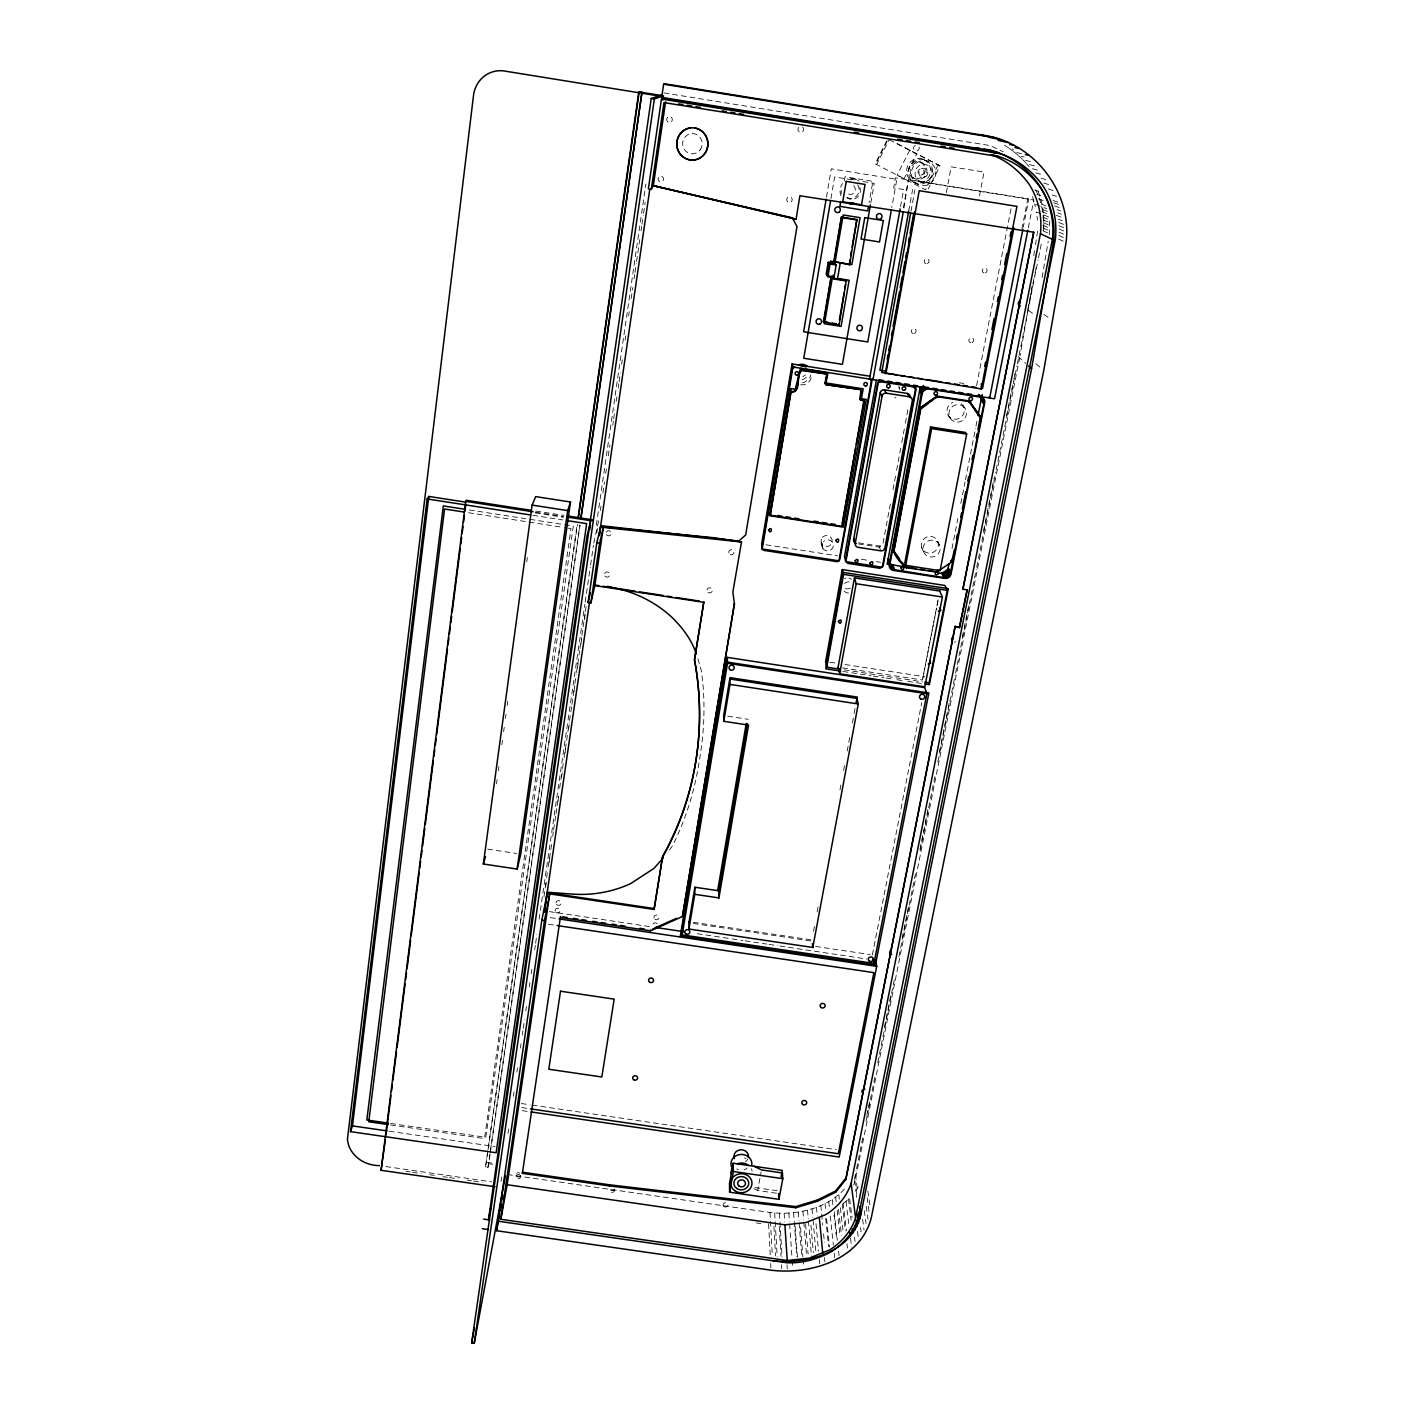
<?xml version="1.0" encoding="UTF-8"?>
<svg xmlns="http://www.w3.org/2000/svg" width="1414" height="1414" viewBox="0 0 1414 1414"><rect width="100%" height="100%" fill="white"/><g stroke="black" fill="none" stroke-linecap="round" stroke-linejoin="round"><path stroke-width="0.75" stroke-dasharray="5 3.75" d="M1037.54 231.136L1035.172 246.937M1049.294 234.795L1049.488 218.64M496.526 783.869L497.127 779.503M498.311 770.807L498.895 766.459M501.864 744.683L502.447 740.335M503.631 731.639L504.232 727.273M505.417 718.577L506.018 714.229M507.202 705.515L507.785 701.167M526.768 561.888L527.351 557.54M490.004 1154.955L488.007 1167.31L485.55 1166.939L577.124 524.559M485.55 1166.939L577.478 524.382M488.007 1167.31L579.828 524.983M490.304 1152.764L580.04 525.248M501.016 1181.485L501.652 1177.12M508.015 1133.392L508.651 1129.026M513.406 1096.221L514.042 1091.855M516.905 1072.183L517.542 1067.8M520.405 1048.128L521.041 1043.762M522.296 1035.013L522.933 1030.629M523.251 1028.455L524.523 1019.706M525.796 1010.957L526.432 1006.591M529.296 986.901L529.932 982.536M531.204 973.786L531.841 969.421M534.686 949.748L535.323 945.365M535.641 943.173L536.913 934.442M539.141 919.135L584.866 604.291M585.184 602.117L590.274 567.138M590.592 564.946L593.456 545.274M593.774 543.082L598.67 520.776M596.319 525.177L645.88 184.014M543.983 896.688L546.317 879.879M546.635 877.705L547.907 868.974M548.225 866.782L551.619 844.246M552.662 836.222L553.298 831.856M553.616 829.682L555.737 815.825M556.056 813.633L556.798 807.854M557.116 805.662L558.601 796.153M559.644 788.199L562.189 770.736M562.507 768.562L563.779 759.831M564.098 757.639L569.188 722.713M569.506 720.521L571.645 706.54M571.963 704.366L574.579 685.596M574.897 683.422L576.17 674.69M576.488 672.498L579.669 650.67M579.97 648.496L581.561 637.573M581.879 635.399L585.06 613.57M585.378 611.378L586.333 604.838M596.814 532.795L597.45 528.429M545.645 886.348L546.281 881.983M549.145 862.328L549.781 857.944M558.053 801.137L558.689 796.771M561.535 777.099L562.171 772.733M565.034 753.061L565.671 748.695M568.534 729.041L569.17 724.657M573.943 691.888L574.579 687.522M577.442 667.85L578.079 663.484M580.942 643.812L581.578 639.446M584.442 619.774L585.078 615.408M600.331 510.525L600.968 506.159M602.877 493.044L604.467 482.121M605.74 473.39L606.376 469.024M608.285 455.909L609.876 444.986M612.739 425.314L613.376 420.948M613.694 418.756L614.966 410.025M616.239 401.276L616.875 396.91M618.148 388.161L618.784 383.795M619.102 381.621L620.375 372.872M621.647 364.14L622.284 359.757M625.147 340.102L625.783 335.737M628.629 316.064L629.265 311.699M631.174 298.584L632.765 287.661M634.038 278.912L634.674 274.546M634.992 272.354L636.265 263.623M636.583 261.431L639.764 239.585M641.037 230.853L641.673 226.47M641.991 224.296L643.264 215.547M643.582 213.373L645.173 202.449M1033.74 255.651L1034.818 249.111M1031 293.052L1020.042 355.798M1031.354 290.913L1032.414 284.514M1042.153 277.444L1048.216 241.193M826.501 197.076L831.291 168.814L896.829 179.348L891.792 207.54M830.955 198.561L834.631 176.98L845.059 178.659M844.282 180.939L845.006 176.697L872.88 181.381L869.168 202.485M870.83 202.75L874.241 183.343L857.556 180.674M900.506 206.744L903.617 189.511L893.666 187.921L895.469 177.81L1033.811 200.046L1028.261 228.131M903.369 207.717L908.442 179.56L1027.854 198.755L1028.809 199.109L1023.276 227.212M903.953 208.088L908.442 179.56M908.689 211.146L912.596 189.635M911.005 211.252L914.911 189.759M776.463 1193.222L757.692 1190.5L761.121 1171.976M946.373 192.587L951.162 166.834L984.038 172.031L978.735 199.887M883.061 543.135L889.035 511.02M889.441 508.863L890.626 502.447M893.012 489.598L894.214 483.181M894.602 481.025L896.211 472.47M896.6 470.332L897.802 463.898M898.19 461.759L901.372 444.632M901.779 442.494L904.96 425.367M905.367 423.21L906.551 416.794M906.957 414.656L908.548 406.083M813.527 931.331L814.729 924.862M817.133 911.924L818.335 905.455M839.969 789.931L841.242 782.508M843.592 770.489L844.865 763.1M847.216 751.064L848.418 744.577M848.824 742.421L850.079 735.05M852.448 722.978L853.702 715.643M854.109 713.487L855.311 707.018M976.579 385.527L1011.204 207.699M938.065 599.854L922.423 680.028L838.095 667.231M922.918 678.031L936.581 608.055M936.987 605.934L938.242 599.571M872.367 954.892L921.734 702.67M951.993 548.579L957.879 518.496M960.831 503.455L965.037 481.98M965.462 479.823L975.554 428.265M975.96 426.127L977.233 419.675M1021.915 228.944L1027.854 198.755M866.817 1115.505L868.108 1109.018M868.549 1106.844L869.84 1100.339M884.545 1026.688L885.853 1020.201M886.278 1018.027L887.585 1011.523M888.01 1009.366L889.3 1002.862M889.742 1000.688L891.032 994.201M902.291 937.871L903.581 931.366M904.023 929.21L905.314 922.706M905.755 920.549L907.046 914.045M907.47 911.871L908.778 905.384M920.019 849.054L921.327 842.55M921.751 840.393L923.042 833.889M923.483 831.715L924.774 825.228M925.216 823.054L926.506 816.55M926.948 814.393L928.238 807.889M939.497 751.576L940.787 745.072M941.211 742.898L942.519 736.411M942.944 734.237L944.252 727.733M944.676 725.576L945.984 719.072M946.408 716.898L947.716 710.411M948.14 708.237L949.43 701.751M962.421 636.76L963.712 630.255M964.154 628.081L965.444 621.594M965.868 619.42L967.176 612.916M967.6 610.76L968.908 604.255M983.614 530.604L984.904 524.099M985.346 521.943L986.636 515.438M987.078 513.264L988.368 506.778M988.81 504.604L990.1 498.099M990.542 495.943L993.989 478.604M1006.538 415.787L1007.846 409.282M1008.27 407.126L1013.467 381.126M1013.891 378.952L1015.199 372.465M1027.731 309.631L1029.039 303.144M1029.463 300.97L1030.771 294.466M1031.195 292.309L1034.659 274.97M1035.083 272.814L1036.391 266.309M854.409 1179.488L856.142 1170.827M856.584 1168.671L857.874 1162.184M858.298 1160.01L859.606 1153.524M860.03 1151.367L861.338 1144.863M861.762 1142.706L863.053 1136.22M866.093 1121.072L868.249 1110.255M868.673 1108.081L869.981 1101.594M870.405 1099.438L871.696 1092.951M872.138 1090.777L873.428 1084.291M873.87 1082.134L875.16 1075.63M877.758 1062.656L879.048 1056.17M879.49 1053.996L880.781 1047.509M881.205 1045.353L882.513 1038.848M882.937 1036.692L889.424 1004.24M889.848 1002.066L891.156 995.58M891.58 993.423L892.888 986.919M893.312 984.763L894.602 978.276M898.933 956.642L900.223 950.155M900.665 947.981L910.598 898.226M911.023 896.052L912.33 889.565M912.755 887.409L914.063 880.904M914.487 878.748L915.777 872.261M920.107 850.627L921.398 844.123M921.84 841.966L930.041 800.854M930.483 798.698L931.773 792.211M932.215 790.037L933.505 783.55M933.929 781.394L935.237 774.89M937.818 761.916L939.126 755.429M939.55 753.255L940.858 746.769M941.282 744.612L942.572 738.108M943.014 735.952L951.215 694.84M951.657 692.683L952.948 686.197M953.389 684.023L955.104 675.362M955.546 673.205L956.836 666.719M957.278 664.545L958.568 658.058M959.01 655.902L960.3 649.415M960.725 647.241L962.033 640.754M962.457 638.598L970.676 597.486M971.1 595.312L972.39 588.825M972.832 586.669L976.296 569.347M976.721 567.191L978.011 560.704M978.453 558.53L979.743 552.043M980.185 549.887L981.475 543.383M981.899 541.226L983.207 534.739M983.631 532.565L995.739 471.993M996.163 469.837L997.471 463.332M997.895 461.176L999.185 454.689M999.627 452.515L1000.918 446.029M1001.359 443.872L1002.65 437.368M1003.092 435.212L1004.382 428.725M1004.806 426.551L1016.913 365.979M1017.338 363.805L1018.646 357.318M1019.07 355.161L1020.378 348.675M1020.802 346.501L1022.092 340.014M1022.534 337.858L1023.824 331.353M1024.266 329.197L1025.557 322.71M1025.981 320.536L1038.088 259.964M1038.512 257.79L1039.82 251.303M1040.244 249.147L1041.552 242.66M855.806 1177.597L1019.653 357.972M887.179 141.064L875.637 164.006L876.627 164.501L889.212 139.509M938.03 165.12L925.428 189.723L875.195 163.777L887.656 138.996L940.01 165.862L928.291 188.787M858.263 1186.894L855.7 1190.835L856.548 1197.304M669.511 849.955L672.817 845.236A320.43 301.801 23.9 0 0 698.587 765.221A502.324 465.506 31.4 0 0 702.369 739.115A320.731 302.402 24.3 0 0 703.2 687.416L701.591 671.703L697.756 658.129M844.458 1189.05C826.006 1209.094 796.294 1215.51 769.994 1212.487L506.636 1174.398M843.557 1203.42L849.584 1198.1L852.041 1217.631M805.45 374.887L802.869 376.725M822.365 537.355L823.514 536.436A5.744 5.603 -21.7 0 1 830.389 537.002L831.344 538.098A5.568 5.444 -21.8 0 1 830.654 544.779L829.505 545.698A5.744 5.603 -21.8 0 1 822.63 545.132L821.693 544.037M823.425 541.615L824.574 540.678M486.522 1162.237L492.779 1163.156M488.749 1163.704L492.797 1164.288M385.863 1166.568L491.612 1181.839M405.853 1171.305L410.219 1171.923M412.411 1172.241L421.16 1173.514M429.891 1174.769L434.257 1175.405M443.006 1176.66L447.372 1177.296M449.564 1177.615L458.295 1178.869M467.044 1180.142L471.41 1180.761M473.602 1181.079L482.333 1182.351M756.419 1222.969L760.767 1223.587M521.342 1103.521L530.02 1104.794M532.194 1105.112L836.187 1149.635M521.713 1107.586L528.253 1108.541M522.243 1110.644L528.801 1111.616M390.635 1123.458L485.833 1137.28L573.324 526.043L527.829 518.991M390.582 1124.961L484.489 1138.588L570.991 528.571L564.451 527.563M389.221 1131.218L495.147 1146.577M754.988 1187.513L778.389 1190.906M487.636 849.142L516.64 853.49M693.426 922.317L811.919 939.957M693.249 923.43L811.813 941.088M815.613 946.443L870.193 954.574M549.357 911.606L649.415 926.541M697.261 933.7L729.889 938.56M732.063 938.896L742.933 940.522M745.107 940.84L766.848 944.092M769.039 944.411L777.735 945.719M779.909 946.037L866.906 959.028M550.382 917.615L556.922 918.605M548.385 924.261L554.924 925.233M829.947 662.229L836.416 663.219M845.042 664.527L924.862 676.758M844.176 669.847L922.582 681.848M843.009 671.456L871.059 675.751M873.216 676.069L884.015 677.73M886.171 678.048L894.797 679.374M896.953 679.71L905.596 681.035M907.753 681.354L922.847 683.669M727.75 716.209L748.218 719.319M858.598 542.817L879.013 545.981A3.5 3.394 -26.2 0 0 881.983 545.079M858.404 543.93L878.801 547.094A4.136 4.012 -26.1 0 0 882.124 545.574M861.444 559.308L867.807 560.298M876.291 561.623L880.533 562.277M765.999 544.779L837.618 555.861M535.765 511.037L563.956 515.403M535.323 512.115L563.603 516.499M535.27 512.911L563.497 517.277M532.76 515.297L562.949 519.963M469.324 509.959L525.654 518.673M468.529 512.734L562.259 527.228M959.381 382.805L963.694 383.494M664.014 92.917L990.207 145.589L1003.374 151.828M847.145 178.995L855.488 180.338M1004.4 145.147L1009.278 148.364L1013.555 149.354M1009.278 148.364L1013.979 151.864L1021.58 153.666M1013.979 151.864L1018.469 155.611L1024.249 157.042M1018.469 155.611L1022.746 159.623L1032.503 162.115M1022.746 159.623L1026.776 163.865L1036.656 166.499M1032.432 168.743L1040.439 170.953M1035.755 172.862L1043.832 175.159M1040.969 178.129L1049.117 180.55M1043.779 183.06L1051.981 185.605M1048.234 188.91L1054.437 190.908M1052.316 194.991L1056.47 196.387M1034.854 190.059L1038.83 191.403M1036.869 194.372L1040.863 195.768M1052.988 200.435L1058.538 202.379M1053.677 202.732L1059.245 204.73M1038.53 198.844L1044.539 201.018M1054.491 205.825L1060.058 207.876M923.696 159.482A12.426 11.895 -67.1 0 1 925.357 180.745A12.426 11.895 -67.1 0 1 906.621 172.19A12.426 11.895 -67.1 0 1 923.696 159.482L925.657 160.224A12.549 12.001 -66.9 0 1 927.337 181.681A12.549 12.001 -66.9 0 1 908.424 173.038A12.549 12.001 -66.9 0 1 925.657 160.224M1057.053 209.661L1060.783 211.057M1041.835 204.182L1045.918 205.967M1032.52 196.652L1034.641 204.04L1046.714 208.671M1057.654 212.825L1061.384 214.256M1043.408 209.82L1047.438 211.393M920.814 162.398A8.643 8.254 -67.2 0 1 921.292 177.227A8.643 8.254 -67.2 0 1 908.601 170.652A8.643 8.254 -67.2 0 1 920.814 162.398L922.511 163.07A8.696 8.325 -67.1 0 1 922.989 178.023A8.696 8.325 -67.1 0 1 910.192 171.377A8.696 8.325 -67.1 0 1 922.511 163.07M1056.293 215.299L1061.879 217.491M1041.994 211.746L1048.057 214.15M1058.538 219.241L1062.285 220.725M1048.587 216.925L1036.444 212.012L1037.469 220.16M1058.821 222.458L1064.424 224.755M1042.949 217.226L1049.029 219.736M1058.998 225.692L1064.601 228.043M1043.302 219.983L1049.382 222.546M1059.068 228.944L1064.671 231.348M1043.55 222.758L1049.63 225.374M1043.019 225.25L1050.231 228.414M1059.033 232.196L1064.636 234.636M1043.09 228.043L1050.302 231.26M1058.892 235.431L1064.477 237.941M1043.072 230.835L1050.266 234.105M1058.609 239.054L1064.194 241.6M912.984 177.793L914.611 178.571M753.998 1188.679L757.692 1190.5M913.444 182.141L915.3 183.078M897.024 143.556L940.01 165.862M1043.921 314.421L1049.241 318.168M1028.508 310.391L1033.652 314.102M1036.02 363.734L1040.669 367.781M1018.168 356.646L1025.627 363.327M822.736 548.349L823.69 549.445A5.797 5.656 -21.4 0 0 830.619 550.028L831.768 549.092A5.621 5.479 -21.4 0 0 833.323 545.097M832.475 542.357L831.52 541.244A5.621 5.479 -21.4 0 0 824.804 540.714M1026.776 163.865L1029.215 166.764M962.881 405.482L965.002 408.204A8.926 8.608 -43.5 0 1 958.321 422.079A8.926 8.608 -43.5 0 1 949.819 409.795A8.926 8.608 -43.5 0 1 965.002 408.204M948.458 415.734L950.438 418.526M937.906 541.774A8.625 8.307 -28.9 0 1 928.22 553.051A8.625 8.307 -28.9 0 1 923.36 539.494A8.625 8.307 -28.9 0 1 937.906 541.774L939.762 545.557A8.696 8.36 -28.7 0 1 930.005 556.922A8.696 8.36 -28.7 0 1 925.11 543.259A8.696 8.36 -28.7 0 1 939.762 545.557M921.769 547.801L923.501 551.619M879.013 545.981L880.781 550.841M1034.641 204.04L1035.331 206.674M821.092 542.729L822.117 547.024M867.878 1191.171L870.299 1208.175M867.118 1197.64L869.522 1214.697M866.199 1206.354L867.984 1219.186M864.29 1210.684L866.057 1223.57M862.611 1219.186L864.042 1229.95M855.417 1174.61L857.397 1189.474M854.781 1180.478L857.025 1197.517M860.525 1227.529L861.091 1231.841M857.52 1231.382L858.369 1237.869M854.48 1237.162L855.028 1241.51M848.488 1198.825L851.157 1220.317M846.085 1201.387L848.665 1223.534M850.574 1238.381L851.635 1247.077M843.062 1202.801L846.403 1230.887M842.302 1204.428L845.378 1230.587M846.933 1243.666L847.446 1248.032M838.838 1194.759L839.35 1199.09M840.358 1207.75L843.115 1231.559M838.52 1209.377L841.507 1235.589M835.674 1197.304L836.169 1201.653M837.159 1210.313L840.093 1236.349M834.26 1211.851L837.388 1240.29M838.59 1251.231L839.068 1255.614M832.316 1199.62L833.023 1206.142M833.977 1214.82L836.841 1240.891M828.745 1201.688L829.435 1208.21M830.283 1216.075L833.376 1245.204M834.242 1253.334L834.72 1257.718M825.016 1203.508L825.688 1210.048M826.589 1218.762L829.505 1247.077M825.688 1218.196L828.604 1246.724M820.792 1205.453L821.446 1212.01M821.658 1214.184L822.736 1225.09M823.584 1233.821L824.45 1242.535M824.468 1257.506L824.892 1261.907M816.444 1207.203L817.274 1215.952M816.019 1223.782L818.565 1251.143M819.342 1259.556L819.731 1263.763M812.025 1208.74L812.803 1217.489M813.015 1219.681L815.984 1252.468M810.947 1225.266L813.368 1252.645M807.5 1210.066L808.26 1218.815M808.454 1221.007L811.477 1256.021M805.609 1224.383L808.083 1253.9M802.922 1211.162L803.629 1219.911M803.824 1222.103L806.528 1254.96M800.554 1227.458L802.905 1257.011M803.064 1259.114L803.735 1267.545M798.274 1212.028L798.963 1220.795M799.14 1222.986L801.703 1255.862M795.128 1226.079L797.496 1257.735M793.59 1212.682L796.842 1256.516M788.871 1213.088L789.489 1221.873M789.648 1224.064L792.105 1259.149M792.211 1260.334L792.653 1266.661M784.151 1213.283L784.717 1222.05M787.015 1264.77L787.298 1268.994M779.414 1213.247L782.119 1257.099M779.22 1226.716L781.023 1256.286M781.535 1264.735L781.783 1268.941M774.695 1212.982L777.205 1256.834M773.918 1226.415L775.579 1255.968M1043.249 215.847L1043.709 224.402M769.994 1212.487L770.347 1219.062M770.453 1221.254L772.221 1254.13M768.615 1223.852L770.206 1254.731M770.665 1263.568L770.895 1267.969M898.88 386.588A5.903 5.744 -47.2 0 1 899.286 389.575M896.052 397.705A5.956 5.797 -46.8 0 1 894.532 397.758M898.809 387.136A5.956 5.797 -46.8 0 1 899.887 388.178M800.589 384.732A9.58 9.421 -53.9 0 0 805.414 384.237L809.374 381.409A9.262 9.12 -53.8 0 0 811.495 374.569M802.392 382.717A9.509 9.368 -54.4 0 0 804.76 382.151L808.684 379.359A9.191 9.05 -54.3 0 0 810.699 374.975M802.091 379.588A6.275 6.169 -54.4 0 0 803.665 379.217L806.245 377.361A6.063 5.956 -54.3 0 0 807.571 374.48M822.983 548.385A5.621 5.479 -21.4 0 1 823.655 541.65M821.941 544.072A5.568 5.444 -21.8 0 1 822.612 537.391M961.379 403.838A8.855 8.537 -43.8 0 1 961.149 417.148A8.855 8.537 -43.8 0 1 948.052 415.097A8.855 8.537 -43.8 0 1 952.806 402.477M1035.737 190.006A80.881 77.346 -60.5 0 1 1043.461 232.179M1038.088 191.297A83.903 80.245 -60.9 0 1 1043.125 231.931M606.288 532.23A2.616 2.563 19.2 0 1 610.477 531.417A2.616 2.563 19.2 0 1 609.858 535.588A2.616 2.563 19.2 0 1 606.093 533.555M652.968 924.173A2.474 2.298 3.5 0 1 657.528 924.296M520.158 1175.423A2.386 2.121 7.5 0 1 518.797 1178.746A2.386 2.121 7.5 0 1 515.951 1176.148A2.386 2.121 7.5 0 1 519.716 1175.016M614.295 1189.404A2.368 2.121 4.2 0 1 612.174 1192.356A2.368 2.121 4.2 0 1 609.911 1189.439M854.887 1181.344A54.227 48.571 -2.5 0 1 853.649 1185.038M919.082 147.021A2.934 2.81 -68.5 0 1 917.35 150.803A2.934 2.81 -68.5 0 1 913.762 149.124A2.934 2.81 -68.5 0 1 915.477 145.359M802.551 127.136A2.934 2.81 -78.3 0 1 802.763 131.467A2.934 2.81 -78.3 0 1 798.61 131.361A2.934 2.81 -78.3 0 1 799.122 127.066M955.899 641.638A2.793 2.669 -22.8 0 1 954.538 642.133M520.688 1175.228A2.421 2.174 7.5 0 1 517.542 1176.943A2.421 2.174 7.5 0 1 516.128 1173.832A2.421 2.174 7.5 0 1 519.751 1173.196M614.383 1189.351A2.421 2.174 4.2 0 1 610.229 1189.74M848.541 592.996A5.727 5.55 -19.4 0 1 843.044 588.984M844.512 583.575A5.727 5.55 -19.4 0 1 850.026 582.02M850.274 588.118A5.674 5.515 -19.6 0 1 844.618 588.224M844.618 578.662A5.674 5.515 -19.6 0 1 845.979 578.079M848.913 578.026A5.674 5.515 -19.6 0 1 851.458 579.404M853.649 185.747A4.914 4.737 -71.1 0 1 853.791 193.099A4.914 4.737 -71.1 0 1 846.686 192.445M841.33 193.683A12.496 12.037 -70.8 0 1 841.312 190.43M851.723 179.437A12.496 12.037 -70.8 0 1 857.927 180.126M840.959 195.733A12.39 11.931 -70.9 0 1 842.479 183.466M850.415 178.535A12.39 11.931 -70.9 0 1 856.584 179.207M859.906 187.62A8.678 8.36 -70.9 0 1 846.615 197.465M857.715 184.792A8.608 8.29 -71.1 0 1 847.34 197.695M751.347 1168.724A10.552 9.456 -0.3 0 1 752.107 1171.092M747.087 1167.982A7.317 6.575 -0.3 0 1 744.011 1169.961M738.408 1169.82A7.317 6.575 -0.3 0 1 736.782 1168.918M744.436 1157.836A7.317 6.575 -0.3 0 1 746.062 1158.738M747.829 1158.967A7.264 6.54 -0.3 0 1 745.443 1161.583M909.662 150.308L897.112 175.089L904.094 178.712L916.626 154.02L909.662 150.308M985.487 272.831A2.492 2.386 -56.5 0 0 986.3 268.625A2.492 2.386 -56.5 0 0 982.341 270.162A2.492 2.386 -56.5 0 0 985.487 272.831M972.037 342.524A2.439 2.351 -50.8 0 0 972.832 338.406A2.439 2.351 -50.8 0 0 968.908 339.908A2.439 2.351 -50.8 0 0 972.037 342.524M927.407 263.57A2.492 2.386 -60.1 0 0 928.185 259.363A2.492 2.386 -60.1 0 0 924.243 260.901A2.492 2.386 -60.1 0 0 927.407 263.57M914.487 333.404A2.439 2.368 -53.9 0 0 915.265 329.268A2.439 2.368 -53.9 0 0 911.358 330.788A2.439 2.368 -53.9 0 0 914.487 333.404M730.296 554.588A2.616 2.563 -6.3 0 0 733.954 551.973A2.616 2.563 -6.3 0 0 729.836 550.17A2.616 2.563 -6.3 0 0 730.296 554.588M658.571 177.404A2.828 2.74 87.2 0 0 660.585 181.858A2.828 2.74 87.2 0 0 663.307 177.846A2.828 2.74 87.2 0 0 658.571 177.404M791.062 201.902A2.828 2.74 -76.7 0 0 790.62 197.059A2.828 2.74 -76.7 0 0 786.75 199.94A2.828 2.74 -76.7 0 0 791.062 201.902M555.631 911.942A2.474 2.298 8.8 0 0 559.891 911.535A2.474 2.298 8.8 0 0 557.293 908.301A2.474 2.298 8.8 0 0 555.631 911.942M700.001 150.025A10.128 9.757 -88.9 0 0 693.903 133.676A10.128 9.757 -88.9 0 0 683.28 147.339A10.128 9.757 -88.9 0 0 700.001 150.025M708.025 592.36A2.651 2.581 -1.2 0 0 712.32 590.752A2.651 2.581 -1.2 0 0 708.75 587.924A2.651 2.581 -1.2 0 0 708.025 592.36M654.929 919.259A2.528 2.351 3.4 0 0 658.995 917.81A2.528 2.351 3.4 0 0 655.583 915.229A2.528 2.351 3.4 0 0 654.929 919.259M604.962 576.064A2.651 2.598 15.6 0 0 609.522 575.604A2.651 2.598 15.6 0 0 606.765 571.963A2.651 2.598 15.6 0 0 604.962 576.064M556.533 904.377A2.528 2.351 8.9 0 0 560.881 903.953A2.528 2.351 8.9 0 0 558.23 900.647A2.528 2.351 8.9 0 0 556.533 904.377M667.302 117.715A2.934 2.828 88.8 0 0 669.069 122.452A2.934 2.828 88.8 0 0 672.127 118.493A2.934 2.828 88.8 0 0 667.302 117.715M724.056 1206.549A2.421 2.156 0.3 0 0 727.963 1205.223A2.421 2.156 0.3 0 0 724.728 1202.854A2.421 2.156 0.3 0 0 724.056 1206.549M929.988 183.608A12.691 12.125 -66.6 0 0 929.316 161.832A12.691 12.125 -66.6 0 0 911.323 173.94A12.691 12.125 -66.6 0 0 929.988 183.608M928.061 180.479A8.891 8.484 -66.6 0 0 927.584 165.226A8.891 8.484 -66.6 0 0 914.999 173.71A8.891 8.484 -66.6 0 0 928.061 180.479M922.759 174.435A3.146 3.005 -66.9 0 0 922.335 169.044A3.146 3.005 -66.9 0 0 918.022 172.261A3.146 3.005 -66.9 0 0 922.759 174.435M925.728 176.697A4.666 4.472 -66.6 0 0 925.481 168.69A4.666 4.472 -66.6 0 0 918.87 173.144A4.666 4.472 -66.6 0 0 925.728 176.697"/><path stroke-width="1.5" d="M654.081 909.449L662.53 857.291A325.662 306.591 24.4 0 0 694.486 660.091L703.854 601.763L694.504 659.454A325.291 306.272 24.4 0 1 662.583 856.46L654.081 909.449L547.147 893.507M826.112 376.972L825.087 383L826.076 384.696L860.49 389.592L861.409 391.254L861.073 390.423L859.747 398.854L864.06 401.223L860.366 399.579M825.44 384.095L826.713 375.523L825.864 373.809L826.677 375.134M825.794 373.773L801.597 369.92C795.41 374.463 801.561 392.738 790.886 391.484L770.206 515.209L842.037 526.362L863.848 400.516M694.769 894.32L694.893 887.232L718.842 890.802L718.931 897.925L694.769 894.32L688.936 929.033L812.803 947.468L858.245 703.978L856.919 698.392L729.801 678.985L729.978 684.411L723.791 721.317L748.554 725.082L718.931 897.925M916.078 568.622L891.704 564.752L888.893 562.472L888.098 559.343L920.337 386.658M977.905 429.591L980.008 418.88C983.702 418.579 970.923 404.793 970.163 402.248L967.423 400.675L937.146 396.097L920.32 407.992L893.63 549.003C894.108 556.515 901.195 563.638 906.639 567.739L936.598 572.104L951.657 562.1L953.319 559.396M688.936 929.033L689.113 921.681M978.064 415.38L981.069 399.968L980.521 396.627A5.444 5.232 -44.6 0 1 984.692 402.654L951.021 574.155A5.249 5.037 -27.2 0 1 944.923 578.379L893.418 570.408A5.249 5.055 -24.9 0 1 889.247 564.575L921.451 392.685A5.426 5.249 -46 0 1 927.69 388.231M983.985 402.955L982.765 399.013L979.213 396.945L928.344 388.956L925.18 389.539L922.511 392.049L890.025 563.55L890.396 566.802L892.888 569.453L944.287 577.69L947.734 576.947L950.173 574.42L983.879 403.732L981.122 399.579M682.467 916.519L734.432 603.601L682.467 916.519L650.617 930.819L560.351 917.403M682.167 934.901L682.432 926.63L727.326 657.386L924.703 687.593L926.877 693.744L873.958 963.411L682.167 934.901L727.503 663.254L727.326 657.386M650.617 930.819L650.67 929.899M861.073 390.724L860.702 400.268M864.378 402L863.53 400.197M980.096 417.696L969.156 401.611L939.073 396.963L935.608 397.794L920.744 409.141L894.055 550.506L894.655 553.263L904.872 567.067M609.257 1185.922L609.363 1184.791L522.561 1172.224L522.367 1173.355L609.257 1185.922L795.888 1207.75L817.557 1201.175L835.727 1192.161L845.784 1179.576L955.157 626.296L959.646 627.569L955.44 626.915M567.261 520.635L586.651 523.622L496.137 1152.746L350.513 1131.642L427.152 498.948L428.831 496.438L465.754 502.147M350.513 1131.642L352.475 1125.898L428.831 496.438M495.077 1186.753L381.073 1170.297L465.719 501.351L466.337 500.291L531.417 510.366M385.421 1139.366L381.073 1170.297M385.969 1135L390.971 1095.603M391.519 1091.219L392.35 1084.662M392.898 1080.278L396.503 1051.822M397.051 1047.456L405.093 983.985M405.641 979.602L406.49 973.044M407.038 968.661L410.643 940.204M411.191 935.821L419.233 872.367M419.781 867.984L420.612 861.409M421.16 857.043L421.991 850.468M422.556 846.102L424.766 828.586M425.331 824.203L433.356 760.732M433.921 756.366L434.752 749.791M435.3 745.425L436.131 738.85M436.679 734.467L447.496 649.114M448.044 644.749L448.874 638.174M449.44 633.79L450.271 627.233M450.819 622.849L451.649 616.292M452.197 611.909L460.239 548.438M460.787 544.072L461.618 537.497M462.184 533.113L463.014 526.556M463.562 522.173L464.393 515.615M464.941 511.232L465.789 504.674M483.341 864.007L532.124 505.098L535.659 496.614L570.496 502.005L520.794 854.109L517.135 869.062L483.341 864.007L485.497 856.584M517.135 869.062L567.668 510.595L570.496 502.005M578.061 518.001L638.81 91.928L663.413 95.781L662.777 100.147M578.414 517.824L639.163 91.857M580.765 518.425L641.938 92.334L580.977 518.691M505.364 1176.13L474.238 1343.3L471.64 1342.929L651.253 98.467L660.762 95.374M589.815 529.472L590.433 525.107M474.238 1343.3L654.364 98.98L661.611 96.417M772.557 1260.705C806.44 1264.823 852.041 1252.539 860.773 1214.926L1031.584 368.683L1053.518 241.494C1058.308 201.442 1030.947 162.08 992.469 150.768L661.699 97.389L663.626 84.186L665.817 83.956L982.27 135.09C1033.139 141.312 1072.59 191.65 1066.068 242.466L1043.762 370.468L871.519 1216.676C861.621 1259.715 810.098 1275.11 771.001 1270.179L496.597 1230.728L541.827 920.161L547.324 892.623L654.134 908.548M588.118 602.505L596.832 542.605L600.72 526.609L714.229 537.762L741.519 541.986L600.596 527.122L603.301 527.546L594.817 585.59L590.893 602.93L588.118 602.505L590.345 592.873M501.175 1203.862L497.975 1221.183L787.015 1262.773C802.374 1263.409 817.716 1259.185 831.114 1251.761A68.95 61.474 -2 0 0 858.068 1218.461L1055.339 239.585A83.797 80.085 -59.7 0 0 1043.055 185.959C1030.382 168.142 1011.222 154.798 989.535 150.98L663.166 98.326L661.469 99.015L648.372 188.91L651.306 189.388L653.339 185.534L665.587 101.773M544.319 912.083L544.956 907.717M545.61 903.352L589.55 602.152M599.412 534.492L649.733 189.635M544.461 912.295L547.324 892.623M599.342 535.729L600.72 526.609M500.839 1219.292L544.478 920.549L549.71 893.895L507.166 1184.72L500.839 1219.292L787.245 1260.528L809.232 1258.124L829.718 1249.87A66.264 59.07 -2 0 0 855.576 1217.896L1052.387 239.337A80.616 77.045 -59.7 0 0 1040.563 187.797C1029.056 171.836 1012.247 159.163 992.805 154.974M590.893 602.93L599.642 543.029L603.301 527.546M651.306 189.388L663.979 102.586L998.92 156.618M856.354 444.155L864.29 401.399M522.367 1173.355L560.51 916.502M652.649 185.588L796.1 219.188L799.864 195.751L1033.74 232.214L962.916 589.214L967.158 589.868L959.646 627.569M688.936 922.794L694.893 887.232M869.928 376.23L792.07 363.964L761.651 544.107L762.199 548.95L838.962 560.828L871.643 379.394M762.199 548.95L792.954 367.004L792.07 363.964M770.206 515.209L791.045 392.155C801.773 393.41 795.587 375.099 801.809 370.556L826.059 373.932M826.13 199.25L803.629 331.813L867.772 341.958L891.403 209.696M830.584 200.717L803.753 358.255L842.426 364.352L870.458 204.889M717.658 890.626L746.274 723.332M718.842 890.802L747.476 723.65M828.197 262.315L826.183 274.051L827.172 275.712L834.136 276.808L836.169 264.984L835.091 263.411L828.197 262.315L829.205 263.888L827.172 275.712M840.641 202.114L839.916 206.356L867.683 210.933L868.426 206.709M823.408 321.72L830.972 277.869L846.279 280.308L839.121 325.043L823.408 321.72L827.773 322.41M833.765 261.625L841.436 217.049L856.884 219.524L849.637 264.772L833.765 261.625L843.363 263.163M823.832 322.622L830.972 277.869M834.225 262.315L841.436 217.049M839.368 319.953L844.105 292.822M844.83 288.65L845.554 284.479M849.849 259.822L849.637 264.772M850.592 255.581L851.334 251.338M852.076 247.097L856.884 219.524M842.143 523.286L855.594 448.432M869.522 379.058L900.117 208.901M903.175 212.436L873.021 379.624L872.544 378.74M781.094 1176.536L782.26 1170.385L733.177 1163.245L729.465 1183.818L729.624 1192.196L778.902 1199.337L782.808 1178.675L782.419 1172.966L761.51 1169.926L754.069 1166.285M729.624 1192.196L733.353 1171.499L733.177 1163.245M924.756 682.184L929.104 682.838L947.256 590.398L944.959 585.467L842.267 569.577L825.635 661.558L826.766 667.178L839.828 669.176M876.344 380.384L844.458 556.692L845.855 561.605L882.301 567.244L915.848 387.277L878.501 381.391L845.855 561.605M908.689 211.146L879.879 370.274L886.331 371.281M826.766 667.178L843.575 574.384L842.267 569.577M910.616 213.408L881.753 372.501L896.776 374.869M910.139 397.528A3.606 3.5 -45.9 0 0 907.293 393.445L884.369 389.84A3.606 3.517 -46.8 0 0 880.233 392.809L853.756 538.575A3.5 3.411 -24.9 0 0 854.604 541.474M887.197 359.209L887.974 354.861M888.77 350.531L889.565 346.183M891.527 335.348L892.322 331M893.1 326.669L899.41 291.956M900.205 287.625L902.185 276.773M902.963 272.442L904.942 261.59M905.72 257.26L906.515 252.912M908.495 242.059L909.273 237.729M910.068 233.398L913.621 213.868M914.664 211.835L885.341 373.066L981.263 388.974L1016.966 206.373L919.206 190.678L885.853 373.932M907.293 393.445L909.396 396.804A3.641 3.535 -45.4 0 1 912.277 400.922L884.881 547.978A3.535 3.429 -25.8 0 1 880.781 550.841L858.104 547.324A3.535 3.429 -24.5 0 1 855.258 543.383L882.053 396.167L880.233 392.809M838.095 667.231L854.427 577.884L939.886 591.087M939.762 591.176L942.396 597.026L924.827 686.815L839.686 673.789L856.177 583.717L854.516 578.008M496.597 1230.728L499.761 1213.601M500.538 1209.324L501.334 1205.028M501.917 1199.92L502.783 1195.219M856.106 702.705L857.273 697.067L730.013 677.642L723.668 715.572L723.791 721.317M471.64 1342.929L474.485 1327.834M781.642 1177.067L782.419 1172.966M930.589 426.957L904.783 563.09L905.702 565.353L940.098 570.69L966.681 434.116L965.479 432.437L930.589 426.957L931.632 428.601L905.702 565.353M947.468 571.716L949.059 563.62M491.259 1205.364L488.449 1219.858L587.146 535.358L590.504 522.827M741.519 541.986L732.859 592.059L734.467 604.202M981.334 383.742L981.263 388.974M984.71 366.403L985.558 362.072M991.921 329.55L994.024 318.716M997.418 301.376L998.266 297.028M1001.66 279.689L1002.491 275.359M1004.612 264.524L1006.733 253.689M1010.126 236.332L1010.975 232.002M982.536 388.408L1013.909 228.008M952.329 559.272L954.379 549.586M956.483 538.875L957.313 534.598M960.689 517.453L961.52 513.158M962.368 508.881L965.727 491.736M967.83 481.025L968.661 476.73M972.037 459.603L972.867 455.308M976.226 438.163L977.074 433.886M874.753 964.631L875.602 960.336L876.715 966.328L839.191 1157.041L530.992 1111.934M1022.852 229.386L989.659 397.988L988.846 397.069M982.147 394.541L981.069 399.968L983.95 403.344M1027.837 230.288L994.555 398.766L792.954 367.004M845.784 1179.576L955.157 626.296M959.364 626.95L967.158 589.868M855.576 1217.896L851.14 1183.271L1040.421 233.77A77.805 74.412 -60.5 0 0 1028.95 183.997C1019.37 170.847 1006.238 159.853 990.701 154.603M924.473 389.964C923.077 382.363 916.484 391.66 921.893 393.552M937.535 571.804L936.651 570.655L937.235 571.928C943.916 577.972 949.466 562.542 950.579 573.324M609.363 1184.791L795.799 1206.584L817.451 1200.009L835.586 1190.995L845.643 1178.428M663.219 858.068L653.816 868.496L630.626 883.626A114.198 108.136 9.7 0 1 607.313 891.509L602.435 892.499A115.559 109.426 9.8 0 1 572.599 894.125L547.342 892.216M935.856 572.016C932.639 577.23 942.502 573.607 936.722 571.698M951.428 562.277L951.269 560.669L951.887 561.906M936.457 396.468L920.62 407.621L893.754 550.877L899.675 559.043M507.166 1184.72L784.894 1224.842L806.21 1222.509L826.076 1214.449A64.231 57.567 -2 0 0 851.14 1183.271M652.667 929.016L676.528 918.305M600.703 525.654L738.797 541.067L745.673 534.952L797.001 226.54L792.317 217.791L652.243 185.481M483.623 1219.115L489.774 1219.999M482.245 1228.678L488.396 1229.561M530.444 1108.859L838.308 1153.736L873.887 972.638L557.116 925.551M733.353 1171.499L782.808 1178.675M388.461 1123.14L366.827 1120.012L443.324 505.929L464.994 509.287M388.408 1124.643L368.754 1121.779L444.562 509.022L464.181 512.062M352.475 1125.898L387.065 1130.9M655.937 927.531L684.199 931.738M562.666 916.82L566.961 917.456M573.395 918.411L577.69 919.047M581.985 919.701L586.28 920.337M592.713 921.292L597.008 921.928M601.303 922.564L605.599 923.201M612.032 924.155L616.327 924.809M620.622 925.445L624.917 926.082M639.941 928.309L644.236 928.945M559.096 918.923L876.715 966.328M541.827 920.161L544.478 920.549M840.835 671.12L825.741 668.804L843.31 572.423L948.299 588.648L929.334 684.659L925.003 684.005M727.503 663.254L926.877 693.744M729.978 684.411L858.245 703.978M532.124 505.098L567.668 510.595M920.32 569.276L924.562 569.948M928.804 570.602L933.028 571.256M568.304 516.075L592.166 519.769M465.719 501.351L533.149 511.78M567.951 517.171L591.883 520.865M427.152 498.948L530.604 514.961M843.575 574.384L947.256 590.398M596.832 542.605L599.642 543.029M856.177 583.717L942.396 597.026M594.41 584.936L598.705 585.59M603 586.244L635.186 591.193M639.482 591.865L663.078 595.488M667.373 596.16L671.668 596.814M675.963 597.468L699.577 601.109M594.287 585.502L703.854 602.346M770.082 514.289L771.337 515.385M777.612 515.474L781.889 516.128M786.166 516.799L790.444 517.453M794.721 518.125L798.998 518.779M813.969 521.112L818.246 521.766M822.506 522.438L826.783 523.109M831.061 523.763L835.338 524.435M832.121 323.099L836.469 323.788M900.471 375.452L904.801 376.142M909.131 376.831L913.921 377.573M917.774 378.192L922.494 378.934M926.417 379.553L941.795 381.974M945.878 382.628L950.367 383.335M954.538 383.989L958.939 384.679M963.181 385.35L967.529 386.04M971.807 386.711L976.155 387.401M879.013 379.765L883.308 380.437M887.621 381.108L891.934 381.798M896.229 382.469L900.541 383.159M904.854 383.83L909.149 384.52M913.462 385.191L917.774 385.863M924.226 386.888L928.538 387.56M932.851 388.249L937.146 388.921M941.459 389.61L945.772 390.282M950.084 390.953L954.379 391.643M958.692 392.314L963.005 393.004M967.3 393.675L971.612 394.347M978.081 395.372L982.376 396.044M882.053 396.167A3.641 3.553 -46.2 0 1 886.242 393.163L909.396 396.804M825.193 383.441L826.006 384.679L860.278 389.504M931.632 428.601L966.681 434.116M945.383 573.165L941.901 572.617L944.287 577.69M841.931 217.579L857.432 220.054M829.205 263.888L836.169 264.984M831.414 278.611L846.792 281.068M663.626 84.186L995.916 137.865M638.81 91.928L641.673 92.387M660.055 96.152L503.472 70.877A29.111 27.697 75.2 0 0 473.513 95.392L347.455 1139.03C348.109 1150.483 357.106 1159.94 367.605 1163.563A31.956 28.527 12.6 0 0 379.394 1165.631M661.469 99.015L999.769 153.596M651.253 98.467L654.364 98.98M678.614 103.858L682.944 104.565M687.275 105.272L691.623 105.962M695.953 106.669L700.301 107.358M721.988 110.858L726.319 111.565M730.649 112.272L734.997 112.961M739.328 113.668L743.658 114.357M854.268 132.209L858.598 132.898M897.643 139.208L901.973 139.898M906.321 140.605L910.651 141.294M914.982 142.001L919.33 142.69M941.017 146.19L945.347 146.897M949.678 147.604L954.026 148.293M906.021 567.597L905.508 566.342L906.639 567.739M975.943 147.639L980.238 148.47M980.468 417.148L970.852 403.114L967.423 400.675M988.563 137.176L1002.508 140.057M998.16 140.428L1008.323 142.584M1009.667 144.458L1013.803 145.342M1014.916 147.48L1019.123 148.435M607.543 586.315L616.151 588.312M652.72 185.464L796.1 219.188M1025.38 154.568L1029.18 155.469M986.707 149.318L992.469 150.768M983.932 149.018L997.63 152.482M988.704 151.068L996.658 153.119M913.515 386.906L916.06 389.416L883.131 565.936L880.056 568.34L847.587 563.32L845.501 560.792L877.599 383.565A3.04 2.969 -48.2 0 1 880.834 381.727M928.291 664.067L930.589 663.219L929.776 661.045M939.691 608.144L940.911 610.477L938.224 611.095M982.27 135.09L986.459 136.486M989.535 150.98L996.234 153.366M1040.421 233.77L1052.387 239.337M1033.74 232.214L962.916 589.214M1028.597 365.996L1031.584 368.683M979.124 394.877L982.995 399.314M978.506 394.418L983.384 399.968M980.927 397.688L983.791 401.046M981.016 398.059L983.879 401.417M981.069 398.43L983.932 401.806M981.104 398.819L983.985 402.566M981.016 400.339L983.879 403.732M969.721 401.788L970.852 403.114M968.944 401.223L970.163 402.424M968.36 400.94L969.35 401.912M979.619 415.981L980.662 417.696M980.008 417.095L980.715 417.996M902.044 562.312L904.412 565.582M923.678 386.004L925.94 389.239M923.289 386.146L925.551 389.38M922.918 386.305L925.18 389.539M922.564 386.499L924.809 389.734M921.893 386.941L924.137 390.193M921.574 387.206L923.819 390.458M921.274 387.489L923.519 390.741M920.991 387.79L923.236 391.042M920.744 388.09L922.971 391.36M920.496 388.426L922.723 391.696M920.284 388.779L922.511 392.049M920.09 389.133L922.317 392.403M919.931 389.504L922.158 392.774M919.789 389.893L922.016 393.163M919.595 390.671L921.804 393.958M833.076 275.147L834.136 276.808M918.693 415.327L919.241 416.211M884.369 389.84L886.242 393.163M838.643 324.124L839.121 325.043M952.7 558.159L953.266 559.679M952.541 558.724L953.177 559.962M952.453 558.99L953.071 560.244M952.188 559.52L952.948 560.51M952.029 559.767L952.665 561.022M951.675 560.244L952.311 561.482M951.481 560.457L952.099 561.712M951.039 560.863L951.657 562.1M948.211 567.915L950.668 572.935M948.016 568.658L950.473 573.695M947.875 569.011L950.332 574.066M947.716 569.365L950.173 574.42M947.521 569.718L949.978 574.756M947.309 570.036L949.766 575.091M947.08 570.355L949.536 575.41M946.832 570.655L949.271 575.71M946.567 570.938L949.006 575.993M946.266 571.203L948.706 576.258M945.966 571.45L948.405 576.505M945.63 571.68L948.069 576.735M945.294 571.875L947.734 576.947M944.959 572.051L947.38 577.124M944.587 572.21L947.009 577.283M944.216 572.352L946.638 577.425M943.845 572.458L946.249 577.531M943.456 572.546L945.86 577.619M943.067 572.599L945.471 577.672M942.678 572.635L945.082 577.707M942.29 572.635L944.676 577.707M860.048 399.013L860.313 399.543M859.73 398.783L860.278 399.932M941.512 572.564L943.898 577.637M937.8 570.072L938.383 571.344M937.517 570.249L938.118 571.521M937.235 570.408L937.836 571.68M905.808 566.413L906.321 567.686M905.207 566.236L905.72 567.491M904.925 566.113L905.42 567.368M904.642 565.971L905.137 567.226M903.864 565.423L904.377 566.678M903.652 565.211L904.147 566.466M903.246 564.734L903.935 566.236M893.63 549.003L894.108 550.223M893.577 549.286L894.055 550.506M893.56 549.586L894.037 551.372M893.595 550.435L894.815 553.51M825.104 382.841L825.758 384.52M892.782 565.017L894.655 570.019M894.302 569.948L892.411 564.946L887.144 564.151L888.116 558.972L891.686 568.587M892.057 564.858L893.931 569.86M891.704 564.752L893.577 569.754M891.35 564.61L893.224 569.612M891.014 564.451L892.888 569.453M890.696 564.274L892.57 569.259M888.186 558.618L890.025 563.55M888.08 559.714L891.173 568.057M888.204 560.792L890.749 567.456M696.236 654.01C691.941 640.082 682.768 628.169 672.604 617.971A115.701 110.946 11.1 0 0 652.031 602.488L647.506 599.925A117.026 112.201 11.1 0 0 618.289 588.807M855.258 543.383L853.756 538.575A4.118 4.012 -24.8 0 0 856.354 543.612M841.754 525.425L842.037 526.362M838.237 667.143L839.686 673.789M873.163 959.152L873.958 963.411M859.641 1206.442L860.773 1214.926M858.987 1212.417L859.836 1218.797M857.503 1214.131L858.545 1222.58M856.106 1219.84L856.937 1226.256M854.463 1225.531L854.993 1229.809M852.235 1228.925L852.766 1233.22M849.708 1232.16L850.238 1236.472M812.361 943.721L812.803 947.468M835.586 1190.995L835.727 1192.161M817.451 1200.009L817.557 1201.175M819.342 1217.808L822.771 1253.317M795.799 1206.584L795.888 1207.75M784.894 1224.842L787.245 1260.528M778.548 1193.522L778.902 1199.337M869.31 379.023A3.005 2.934 -48.9 0 1 871.696 382.434L839.828 559.237A2.899 2.828 -20.9 0 1 836.469 561.588L764.285 550.435A2.899 2.846 -12.7 0 1 761.916 547.183L791.875 369.867A3.005 2.952 -55.8 0 1 795.304 367.375M801.278 366.279A9.58 9.421 -53.8 0 1 806.068 367.039M798.274 364.883A9.509 9.368 -54.3 0 1 807.465 366.332M798.645 365.448A6.222 6.116 -55 0 1 803.293 365.572M656.697 926.983A2.474 2.298 3.5 0 1 655.513 927.407M694.734 127.949A16.137 15.554 -88.9 0 1 705.25 152.871A16.137 15.554 -88.9 0 1 679.02 152.252A16.137 15.554 -88.9 0 1 690.668 127.843M986.654 149.707A99.245 95.198 -60.4 0 1 991.479 151.793M1020.413 306.113A2.846 2.722 -52.6 0 1 1020.077 300.74M952.523 641.549A2.793 2.669 -22.8 0 1 953.443 636.954M891.757 954.574A2.528 2.333 -8.4 0 1 891.368 950.084M863.406 1093.393A2.474 2.227 -5.4 0 1 864.908 1089.134M854.904 204.04A12.496 12.037 -70.8 0 1 848.7 203.351M853.596 202.909A12.39 11.931 -70.9 0 1 850.468 202.997M731.25 1173.885A10.552 9.456 -0.3 0 1 733.194 1166.868M737.472 1163.81A10.552 9.456 -0.3 0 1 747.953 1164.889M731.833 1167.575A10.464 9.385 -0.3 0 1 739.876 1154.531A10.464 9.385 -0.3 0 1 751.806 1164.889M734.396 1158.614A7.264 6.54 -0.3 0 1 740.476 1149.794A7.264 6.54 -0.3 0 1 748.377 1157.341M768.509 529.932C771.319 536.153 773.193 524.841 768.509 529.932M835.815 540.36C838.573 546.582 840.517 535.287 835.815 540.36M838.396 621.365C841.118 627.516 843.062 616.345 838.396 621.365M855.117 560.739C857.838 566.996 859.818 555.631 855.117 560.739M869.928 563.037C872.65 569.276 874.647 557.929 869.928 563.037M901.001 567.845C903.687 574.084 905.738 562.737 901.001 567.845M560.51 991.214L548.809 1069.231L601.834 1076.991L614.171 999.132L560.51 991.214M726.001 661.911L680.293 936.174L875.372 965.179L928.857 692.948L726.001 661.911M791.009 388.603L769.534 515.65L843.31 527.122L866.234 399.42L861.409 398.66L863.176 388.832L826.076 382.982L827.826 372.925L800.43 368.471L795.251 389.274L791.009 388.603M830.584 261.219L827.897 276.879L832.386 277.586L824.433 323.771L841.083 326.404L849.142 280.255L837.565 278.417L840.269 262.757L851.882 264.612L860.083 217.668L843.186 214.963L835.091 261.943L830.584 261.219M846.244 181.399L842.744 201.778L861.533 204.783L865.085 184.421L846.244 181.399M864.767 217.597L861.02 239.019L879.526 241.971L883.326 220.566L864.767 217.597M888.558 387.878A1.803 1.75 -47.7 0 0 889.883 385.05A1.803 1.75 -47.7 0 0 886.808 385.368A1.803 1.75 -47.7 0 0 888.558 387.878M904.076 390.317A1.803 1.75 -47.1 0 0 905.402 387.489A1.803 1.75 -47.1 0 0 902.326 387.825A1.803 1.75 -47.1 0 0 904.076 390.317M797.443 375.081A1.785 1.768 -54.8 0 0 797.991 372.041A1.785 1.768 -54.8 0 0 795.11 373.137A1.785 1.768 -54.8 0 0 797.443 375.081M865.739 386.004A1.785 1.75 -48.7 0 0 867.065 383.212A1.785 1.75 -48.7 0 0 864.007 383.512A1.785 1.75 -48.7 0 0 865.739 386.004M970.852 400.71A1.821 1.75 -45 0 0 972.213 397.9A1.821 1.75 -45 0 0 969.138 398.218A1.821 1.75 -45 0 0 970.852 400.71M935.909 395.213A1.803 1.75 -45.9 0 0 937.252 392.385A1.803 1.75 -45.9 0 0 934.177 392.721A1.803 1.75 -45.9 0 0 935.909 395.213M821.039 1007.475A2.492 2.298 -4.5 0 0 825.104 1006.061A2.492 2.298 -4.5 0 0 821.781 1003.551A2.492 2.298 -4.5 0 0 821.039 1007.475M633.613 1079.677A2.474 2.245 3.8 0 0 637.59 1078.299A2.474 2.245 3.8 0 0 634.232 1075.842A2.474 2.245 3.8 0 0 633.613 1079.677M802.675 1104.422A2.457 2.227 -3 0 0 806.669 1103.044A2.457 2.227 -3 0 0 803.382 1100.605A2.457 2.227 -3 0 0 802.675 1104.422M649.539 982.111A2.51 2.315 3.5 0 0 653.568 980.68A2.51 2.315 3.5 0 0 650.175 978.152A2.51 2.315 3.5 0 0 649.539 982.111M704.437 154.091A16.155 15.572 -88.9 0 0 694.716 128.002A16.155 15.572 -88.9 0 0 677.783 149.796A16.155 15.572 -88.9 0 0 704.437 154.091M729.942 669.635A2.616 2.528 -2.8 0 0 734.202 668.08A2.616 2.528 -2.8 0 0 730.684 665.322A2.616 2.528 -2.8 0 0 729.942 669.635M685.737 933.77A2.528 2.351 1.7 0 0 689.82 932.339A2.528 2.351 1.7 0 0 686.409 929.776A2.528 2.351 1.7 0 0 685.737 933.77M869.716 961.361A2.528 2.315 -7.3 0 0 873.304 959.01A2.528 2.315 -7.3 0 0 869.363 957.366A2.528 2.315 -7.3 0 0 869.716 961.361M920.991 699.099A2.634 2.492 -17.8 0 0 924.738 696.536A2.634 2.492 -17.8 0 0 920.655 694.769A2.634 2.492 -17.8 0 0 920.991 699.099M839.191 212.082A2.881 2.793 -71.1 0 0 838.767 207.151A2.881 2.793 -71.1 0 0 834.79 210.085A2.881 2.793 -71.1 0 0 839.191 212.082M880.816 218.746A2.881 2.775 -67 0 0 880.427 213.814A2.881 2.775 -67 0 0 876.433 216.749A2.881 2.775 -67 0 0 880.816 218.746M819.749 324.142A2.793 2.74 -62.1 0 0 820.562 319.37A2.793 2.74 -62.1 0 0 816.09 321.119A2.793 2.74 -62.1 0 0 819.749 324.142M860.578 330.593A2.793 2.722 -57.4 0 0 861.409 325.821A2.793 2.722 -57.4 0 0 856.937 327.553A2.793 2.722 -57.4 0 0 860.578 330.593M734.573 1190.588A10.64 9.527 -0.3 0 0 751.841 1184.755A10.64 9.527 -0.3 0 0 737.578 1174.309A10.64 9.527 -0.3 0 0 734.573 1190.588M736.606 1188.396A7.459 6.663 -0.3 0 0 748.678 1184.296A7.459 6.663 -0.3 0 0 738.691 1176.996A7.459 6.663 -0.3 0 0 736.606 1188.396M739.08 1186.116A3.924 3.5 -0.3 0 0 745.425 1183.96A3.924 3.5 -0.3 0 0 740.176 1180.124A3.924 3.5 -0.3 0 0 739.08 1186.116"/></g></svg>
